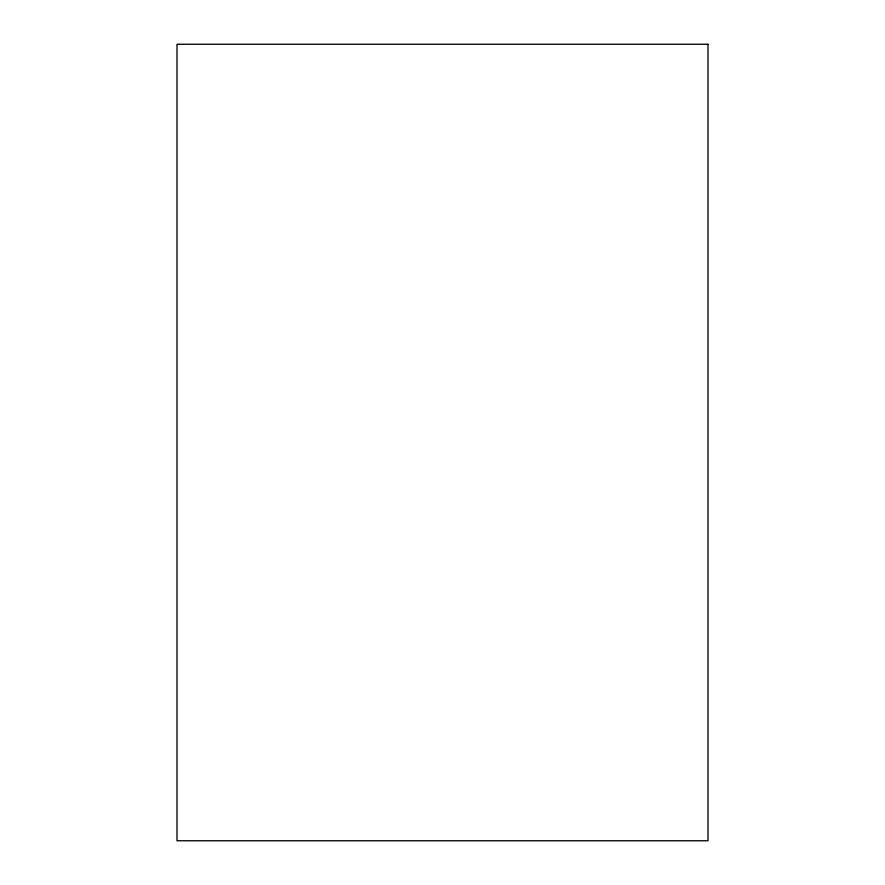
<?xml version="1.0" encoding="UTF-8"?>
<svg xmlns="http://www.w3.org/2000/svg" width="885" height="885" viewBox="0 0 885 885"><rect width="100%" height="100%" fill="white"/><g stroke="black" fill="none" stroke-linecap="round" stroke-linejoin="round"><path stroke-width="1.33" d="M708 44.25L177 44.25L177 840.75L708 840.75L708 44.25"/></g></svg>
